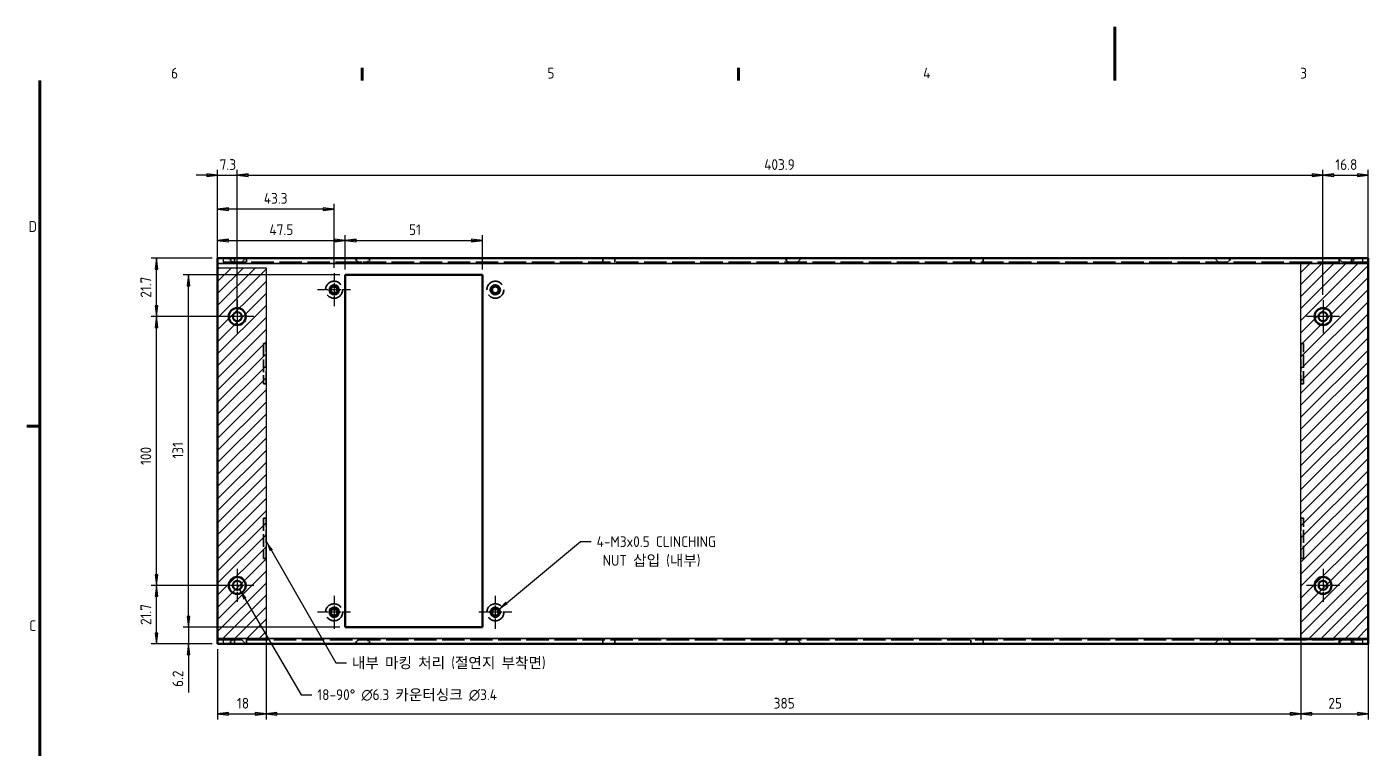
# Model space of a CAD drawing. Header units: millimetres. Extents: x 0 to 840, y 0 to 594.
# Drawn here: x 15.2 to 514.2, y 325.7 to 594 of the extents above; entities that cross this region are included whole.
import ezdxf

# ---------------------------------------------------------------- set-up
doc = ezdxf.new("R2010")
doc.units = ezdxf.units.MM
doc.header["$LTSCALE"] = 2
doc.linetypes.add('CHAIN', pattern=[0.3543, 0.2362, -0.0295, 0.0591, -0.0295])
doc.linetypes.add('DASHED', pattern=[0.2067, 0.1654, -0.0413])
doc.layers.get('0').update_dxf_attribs({"lineweight": 25})
for name, color, linetype, lineweight in [('가려진 것(ISO)', 5, 'DASHED', 35), ('가려진 좁은 것(ISO)', 5, 'DASHED', 25), ('가시적인 것(ISO)', 7, 'Continuous', 50), ('가시적인 좁은 것(ISO)', 1, 'Continuous', 35), ('경계(ISO)', 7, 'Continuous', 70), ('기호(ISO)', 7, 'Continuous', 25), ('스케치 형상(ISO)', 7, 'Continuous', 25), ('중심 표식(ISO)', 1, 'Continuous', 25), ('치수(ISO)', 7, 'Continuous', 25), ('해치(ISO)', 1, 'Continuous', 18)]:
    doc.layers.add(name, color=color, linetype=linetype, lineweight=lineweight)
doc.styles.add('ISO ProportionalPSTEK', font='isocp.shx')
doc.dimstyles.new('PSTEK', dxfattribs={"dimscale": 2, "dimtxt": 2, "dimasz": 2, "dimexe": 1, "dimexo": 1, "dimgap": 1, "dimtad": 1, "dimrnd": 1e-08, "dimdsep": 46, "dimtxsty": 'ISO ProportionalPSTEK', "dimblk": 'Filled-1', "dimcen": 0.09, "dimdle": 10, "dimclrd": 3, "dimclre": 3, "dimclrt": 1, "dimadec": 1, "dimazin": 2, "dimtfac": 1, "dimtmove": 0, "dimatfit": 3, "dimfxl": 0, "dimtolj": 1, "dimlwd": -1, "dimlwe": -1, "dimarcsym": 0})
doc.dimstyles.new('PSTEK$7', dxfattribs={"dimscale": 2, "dimtxt": 2, "dimasz": 2, "dimexe": 1, "dimexo": 1, "dimgap": 1, "dimtad": 1, "dimrnd": 1e-08, "dimdsep": 46, "dimtxsty": 'ISO ProportionalPSTEK', "dimblk": 'Filled-1', "dimcen": 0.09, "dimdle": 10, "dimclrd": 3, "dimclre": 3, "dimclrt": 1, "dimadec": 1, "dimazin": 2, "dimtfac": 1, "dimtmove": 0, "dimatfit": 3, "dimfxl": 0, "dimtolj": 1, "dimlwd": -1, "dimlwe": -1, "dimarcsym": 0})
pattern_1 = [(45, (0, 0), (-2.245064, 2.245064), [])]

# ---------------------------------------------------------------- blocks, each defined once
blk = doc.blocks.new('경계 Default Border')
at = {"layer": '경계(ISO)'}
for p, q in [((70, 287), (70, 289.4)), ((140, 287), (140, 289.4)), ((10, 222.75), (7.6, 222.75))]:
    blk.add_line(p, q, dxfattribs=at)
at = {"layer": '경계(ISO)', "flags": 128}
for points in [[(210, 297), (210, 287)], [(10, 10), (10, 287)]]:
    blk.add_lwpolyline(points, dxfattribs=at)
at = {"layer": '경계(ISO)', "color": 1, "char_height": 2, "attachment_point": 7, "style": 'ISO ProportionalPSTEK'}
for s, insert in [('6', (34.43, 287.38)), ('5', (104.43, 287.38)), ('4', (174.32, 287.4)), ('3', (244.45, 287.38)), ('D', (7.92, 258.86)), ('C', (8.03, 184.61))]:
    blk.add_mtext(s, dxfattribs=dict(at, insert=insert))
blk = doc.blocks.new('Filled-1')
at = {"color": 0}
for p, q in [((0, 0), (-1, 0.125)), ((-1, 0.125), (-1, -0.125)), ((-1, 0), (0, 0)), ((-1, -0.125), (0, 0))]:
    blk.add_line(p, q, dxfattribs=at)
at = {"color": 0, "flags": 128}
blk.add_lwpolyline([(-1, -0.125), (0, 0)], dxfattribs=at)
at = {"color": 0}
blk.add_solid([(-1, -0.125), (0, 0), (-1, 0.125), (-1, -0.125)], dxfattribs=at)
blk = doc.blocks.new('*D14')
at = {"layer": 'Defpoints', "color": 0}
for p in [(63.48, 386.2), (93.48, 386.2), (86.18, 364.5)]:
    blk.add_point(p, dxfattribs=at)
at = {"layer": '치수(ISO)', "color": 3}
for p, q in [((91.48, 386.2), (61.48, 386.2)), ((63.48, 368.5), (63.48, 382.2)), ((84.18, 364.5), (61.48, 364.5))]:
    blk.add_line(p, q, dxfattribs=at)
at = {"layer": '치수(ISO)', "color": 3, "xscale": 4, "yscale": 4, "zscale": 4}
for p, rotation in [((63.48, 386.2), 90), ((63.48, 364.5), 270)]:
    blk.add_blockref('Filled-1', p, dxfattribs=dict(at, rotation=rotation))
at = {"layer": '치수(ISO)', "color": 1, "insert": (57.48, 371.48), "char_height": 4, "attachment_point": 1, "rotation": 90, "style": 'ISO ProportionalPSTEK'}
blk.add_mtext('\\A1;21.7', dxfattribs=at)
blk = doc.blocks.new('*D15')
at = {"layer": 'Defpoints', "color": 0}
for p in [(63.48, 507.9), (86.18, 507.9), (93.48, 486.2)]:
    blk.add_point(p, dxfattribs=at)
at = {"layer": '치수(ISO)', "color": 3}
for p, q in [((84.18, 507.9), (61.48, 507.9)), ((63.48, 490.2), (63.48, 503.9)), ((91.48, 486.2), (61.48, 486.2))]:
    blk.add_line(p, q, dxfattribs=at)
at = {"layer": '치수(ISO)', "color": 3, "xscale": 4, "yscale": 4, "zscale": 4}
for p, rotation in [((63.48, 507.9), 90), ((63.48, 486.2), 270)]:
    blk.add_blockref('Filled-1', p, dxfattribs=dict(at, rotation=rotation))
at = {"layer": '치수(ISO)', "color": 1, "insert": (57.48, 493.22), "char_height": 4, "attachment_point": 1, "rotation": 90, "style": 'ISO ProportionalPSTEK'}
blk.add_mtext('\\A1;21.7', dxfattribs=at)
blk = doc.blocks.new('*D16')
at = {"layer": 'Defpoints', "color": 0}
for p in [(63.48, 486.2), (93.48, 486.2), (93.48, 386.2)]:
    blk.add_point(p, dxfattribs=at)
at = {"layer": '치수(ISO)', "color": 3}
for p, q in [((91.48, 486.2), (61.48, 486.2)), ((63.48, 390.2), (63.48, 482.2)), ((91.48, 386.2), (61.48, 386.2))]:
    blk.add_line(p, q, dxfattribs=at)
at = {"layer": '치수(ISO)', "color": 3, "xscale": 4, "yscale": 4, "zscale": 4}
for p, rotation in [((63.48, 486.2), 90), ((63.48, 386.2), 270)]:
    blk.add_blockref('Filled-1', p, dxfattribs=dict(at, rotation=rotation))
at = {"layer": '치수(ISO)', "color": 1, "insert": (57.48, 431.02), "char_height": 4, "attachment_point": 1, "rotation": 90, "style": 'ISO ProportionalPSTEK'}
blk.add_mtext('\\A1;100', dxfattribs=at)
blk = doc.blocks.new('*D17')
at = {"layer": 'Defpoints', "color": 0}
for p in [(93.48, 538.76), (86.18, 505.9), (93.48, 486.2)]:
    blk.add_point(p, dxfattribs=at)
at = {"layer": '치수(ISO)', "color": 3}
for p, q in [((86.18, 507.9), (86.18, 540.76)), ((93.48, 488.2), (93.48, 540.76)), ((82.18, 538.76), (78.18, 538.76)), ((86.18, 538.76), (93.48, 538.76)), ((97.48, 538.76), (101.48, 538.76))]:
    blk.add_line(p, q, dxfattribs=at)
at = {"layer": '치수(ISO)', "color": 3, "xscale": 4, "yscale": 4, "zscale": 4}
blk.add_blockref('Filled-1', (86.18, 538.76), dxfattribs=at)
at = {"layer": '치수(ISO)', "color": 3, "xscale": 4, "yscale": 4, "zscale": 4, "rotation": 180}
blk.add_blockref('Filled-1', (93.48, 538.76), dxfattribs=at)
at = {"layer": '치수(ISO)', "color": 1, "insert": (86.95, 544.76), "char_height": 4, "attachment_point": 1, "style": 'ISO ProportionalPSTEK'}
blk.add_mtext('\\A1;7.3', dxfattribs=at)
blk = doc.blocks.new('*D18')
at = {"layer": 'Defpoints', "color": 0}
for p in [(497.38, 538.76), (497.38, 492.35), (93.48, 486.2)]:
    blk.add_point(p, dxfattribs=at)
at = {"layer": '치수(ISO)', "color": 3}
for p, q in [((93.48, 488.2), (93.48, 540.76)), ((497.38, 494.35), (497.38, 540.76)), ((97.48, 538.76), (493.38, 538.76))]:
    blk.add_line(p, q, dxfattribs=at)
at = {"layer": '치수(ISO)', "color": 3, "xscale": 4, "yscale": 4, "zscale": 4, "rotation": 180}
blk.add_blockref('Filled-1', (93.48, 538.76), dxfattribs=at)
at = {"layer": '치수(ISO)', "color": 3, "xscale": 4, "yscale": 4, "zscale": 4}
blk.add_blockref('Filled-1', (497.38, 538.76), dxfattribs=at)
at = {"layer": '치수(ISO)', "color": 1, "insert": (289.49, 544.76), "char_height": 4, "attachment_point": 1, "style": 'ISO ProportionalPSTEK'}
blk.add_mtext('\\A1;403.9', dxfattribs=at)
blk = doc.blocks.new('*D19')
at = {"layer": 'Defpoints', "color": 0}
for p in [(514.18, 538.76), (514.18, 505.9), (497.38, 492.35)]:
    blk.add_point(p, dxfattribs=at)
at = {"layer": '치수(ISO)', "color": 3}
for p, q in [((497.38, 494.35), (497.38, 540.76)), ((514.18, 507.9), (514.18, 540.76)), ((501.38, 538.76), (510.18, 538.76))]:
    blk.add_line(p, q, dxfattribs=at)
at = {"layer": '치수(ISO)', "color": 3, "xscale": 4, "yscale": 4, "zscale": 4, "rotation": 180}
blk.add_blockref('Filled-1', (497.38, 538.76), dxfattribs=at)
at = {"layer": '치수(ISO)', "color": 3, "xscale": 4, "yscale": 4, "zscale": 4}
blk.add_blockref('Filled-1', (514.18, 538.76), dxfattribs=at)
at = {"layer": '치수(ISO)', "color": 1, "insert": (501.98, 544.76), "char_height": 4, "attachment_point": 1, "style": 'ISO ProportionalPSTEK'}
blk.add_mtext('\\A1;16.8', dxfattribs=at)
blk = doc.blocks.new('*D30')
at = {"layer": 'Defpoints', "color": 0}
for p in [(104.18, 396.2), (86.18, 364.5), (104.18, 338.38)]:
    blk.add_point(p, dxfattribs=at)
at = {"layer": '치수(ISO)', "color": 3}
for p, q in [((104.18, 394.2), (104.18, 336.38)), ((86.18, 362.5), (86.18, 336.38)), ((90.18, 338.38), (100.18, 338.38))]:
    blk.add_line(p, q, dxfattribs=at)
at = {"layer": '치수(ISO)', "color": 3, "xscale": 4, "yscale": 4, "zscale": 4, "rotation": 180}
blk.add_blockref('Filled-1', (86.18, 338.38), dxfattribs=at)
at = {"layer": '치수(ISO)', "color": 3, "xscale": 4, "yscale": 4, "zscale": 4}
blk.add_blockref('Filled-1', (104.18, 338.38), dxfattribs=at)
at = {"layer": '치수(ISO)', "color": 1, "insert": (93.38, 344.38), "char_height": 4, "attachment_point": 1, "style": 'ISO ProportionalPSTEK'}
blk.add_mtext('\\A1;18', dxfattribs=at)
blk = doc.blocks.new('*D31')
at = {"layer": 'Defpoints', "color": 0}
for p in [(104.18, 396.2), (489.18, 396.2), (489.18, 338.38)]:
    blk.add_point(p, dxfattribs=at)
at = {"layer": '치수(ISO)', "color": 3}
for p, q in [((104.18, 394.2), (104.18, 336.38)), ((489.18, 394.2), (489.18, 336.38)), ((108.18, 338.38), (485.18, 338.38))]:
    blk.add_line(p, q, dxfattribs=at)
at = {"layer": '치수(ISO)', "color": 3, "xscale": 4, "yscale": 4, "zscale": 4, "rotation": 180}
blk.add_blockref('Filled-1', (104.18, 338.38), dxfattribs=at)
at = {"layer": '치수(ISO)', "color": 3, "xscale": 4, "yscale": 4, "zscale": 4}
blk.add_blockref('Filled-1', (489.18, 338.38), dxfattribs=at)
at = {"layer": '치수(ISO)', "color": 1, "insert": (293.02, 344.38), "char_height": 4, "attachment_point": 1, "style": 'ISO ProportionalPSTEK'}
blk.add_mtext('\\A1;385', dxfattribs=at)
blk = doc.blocks.new('*D32')
at = {"layer": 'Defpoints', "color": 0}
for p in [(489.18, 396.2), (514.18, 366.5), (514.18, 338.38)]:
    blk.add_point(p, dxfattribs=at)
at = {"layer": '치수(ISO)', "color": 3}
for p, q in [((489.18, 394.2), (489.18, 336.38)), ((514.18, 364.5), (514.18, 336.38)), ((493.18, 338.38), (510.18, 338.38))]:
    blk.add_line(p, q, dxfattribs=at)
at = {"layer": '치수(ISO)', "color": 3, "xscale": 4, "yscale": 4, "zscale": 4, "rotation": 180}
blk.add_blockref('Filled-1', (489.18, 338.38), dxfattribs=at)
at = {"layer": '치수(ISO)', "color": 3, "xscale": 4, "yscale": 4, "zscale": 4}
blk.add_blockref('Filled-1', (514.18, 338.38), dxfattribs=at)
at = {"layer": '치수(ISO)', "color": 1, "insert": (499.37, 344.38), "char_height": 4, "attachment_point": 1, "style": 'ISO ProportionalPSTEK'}
blk.add_mtext('\\A1;25', dxfattribs=at)
blk = doc.blocks.new('*D36')
at = {"layer": 'Defpoints', "color": 0}
for p in [(184.68, 514.53), (133.68, 501.7), (184.68, 501.7)]:
    blk.add_point(p, dxfattribs=at)
at = {"layer": '치수(ISO)', "color": 3}
for p, q in [((133.68, 503.7), (133.68, 516.53)), ((137.68, 514.53), (180.68, 514.53)), ((184.68, 503.7), (184.68, 516.53))]:
    blk.add_line(p, q, dxfattribs=at)
at = {"layer": '치수(ISO)', "color": 3, "xscale": 4, "yscale": 4, "zscale": 4, "rotation": 180}
blk.add_blockref('Filled-1', (133.68, 514.53), dxfattribs=at)
at = {"layer": '치수(ISO)', "color": 3, "xscale": 4, "yscale": 4, "zscale": 4}
blk.add_blockref('Filled-1', (184.68, 514.53), dxfattribs=at)
at = {"layer": '치수(ISO)', "color": 1, "insert": (157.38, 520.53), "char_height": 4, "attachment_point": 1, "style": 'ISO ProportionalPSTEK'}
blk.add_mtext('\\A1;51', dxfattribs=at)
blk = doc.blocks.new('*D37')
at = {"layer": 'Defpoints', "color": 0}
for p in [(86.18, 526.2), (86.18, 507.9), (129.48, 502.35)]:
    blk.add_point(p, dxfattribs=at)
at = {"layer": '치수(ISO)', "color": 3}
for p, q in [((86.18, 509.9), (86.18, 528.2)), ((125.48, 526.2), (90.18, 526.2)), ((129.48, 504.35), (129.48, 528.2))]:
    blk.add_line(p, q, dxfattribs=at)
at = {"layer": '치수(ISO)', "color": 3, "xscale": 4, "yscale": 4, "zscale": 4, "rotation": 180}
blk.add_blockref('Filled-1', (86.18, 526.2), dxfattribs=at)
at = {"layer": '치수(ISO)', "color": 3, "xscale": 4, "yscale": 4, "zscale": 4}
blk.add_blockref('Filled-1', (129.48, 526.2), dxfattribs=at)
at = {"layer": '치수(ISO)', "color": 1, "insert": (103.35, 532.2), "char_height": 4, "attachment_point": 1, "style": 'ISO ProportionalPSTEK'}
blk.add_mtext('\\A1;43.3', dxfattribs=at)
blk = doc.blocks.new('*D38')
at = {"layer": 'Defpoints', "color": 0}
for p in [(133.68, 514.53), (86.18, 507.9), (133.68, 501.7)]:
    blk.add_point(p, dxfattribs=at)
at = {"layer": '치수(ISO)', "color": 3}
for p, q in [((86.18, 509.9), (86.18, 516.53)), ((90.18, 514.53), (129.68, 514.53)), ((133.68, 503.7), (133.68, 516.53))]:
    blk.add_line(p, q, dxfattribs=at)
at = {"layer": '치수(ISO)', "color": 3, "xscale": 4, "yscale": 4, "zscale": 4, "rotation": 180}
blk.add_blockref('Filled-1', (86.18, 514.53), dxfattribs=at)
at = {"layer": '치수(ISO)', "color": 3, "xscale": 4, "yscale": 4, "zscale": 4}
blk.add_blockref('Filled-1', (133.68, 514.53), dxfattribs=at)
at = {"layer": '치수(ISO)', "color": 1, "insert": (105.45, 520.53), "char_height": 4, "attachment_point": 1, "style": 'ISO ProportionalPSTEK'}
blk.add_mtext('\\A1;47.5', dxfattribs=at)
blk = doc.blocks.new('*D39')
at = {"layer": 'Defpoints', "color": 0}
for p in [(75.38, 501.7), (133.68, 501.7), (133.68, 370.7)]:
    blk.add_point(p, dxfattribs=at)
at = {"layer": '치수(ISO)', "color": 3}
for p, q in [((131.68, 501.7), (73.38, 501.7)), ((75.38, 374.7), (75.38, 497.7)), ((131.68, 370.7), (73.38, 370.7))]:
    blk.add_line(p, q, dxfattribs=at)
at = {"layer": '치수(ISO)', "color": 3, "xscale": 4, "yscale": 4, "zscale": 4}
for p, rotation in [((75.38, 501.7), 90), ((75.38, 370.7), 270)]:
    blk.add_blockref('Filled-1', p, dxfattribs=dict(at, rotation=rotation))
at = {"layer": '치수(ISO)', "color": 1, "insert": (69.38, 433.4), "char_height": 4, "attachment_point": 1, "rotation": 90, "style": 'ISO ProportionalPSTEK'}
blk.add_mtext('\\A1;131', dxfattribs=at)
blk = doc.blocks.new('*D40')
at = {"layer": 'Defpoints', "color": 0}
for p in [(133.68, 370.7), (75.38, 364.5), (86.18, 364.5)]:
    blk.add_point(p, dxfattribs=at)
at = {"layer": '치수(ISO)', "color": 3}
for p, q in [((75.38, 374.7), (75.38, 378.7)), ((131.68, 370.7), (73.38, 370.7)), ((75.38, 370.7), (75.38, 364.5)), ((84.18, 364.5), (73.38, 364.5)), ((75.38, 360.5), (75.38, 346.42))]:
    blk.add_line(p, q, dxfattribs=at)
at = {"layer": '치수(ISO)', "color": 3, "xscale": 4, "yscale": 4, "zscale": 4}
for p, rotation in [((75.38, 370.7), 270), ((75.38, 364.5), 90)]:
    blk.add_blockref('Filled-1', p, dxfattribs=dict(at, rotation=rotation))
at = {"layer": '치수(ISO)', "color": 1, "insert": (69.38, 348.42), "char_height": 4, "attachment_point": 1, "rotation": 90, "style": 'ISO ProportionalPSTEK'}
blk.add_mtext('\\A1;6.2', dxfattribs=at)

msp = doc.modelspace()

# ---------------------------------------------------------------- hatches: boundary and pattern name
at = {"layer": '해치(ISO)'}
h = msp.add_hatch(dxfattribs=at)
h.set_pattern_fill('ANSI31', color=256, scale=25.4, style=0)
h.set_pattern_definition(pattern_1)
h.paths.add_polyline_path([(104.185, 504.399), (104.185, 366.499), (86.185, 366.499), (86.185, 504.399)])
h = msp.add_hatch(dxfattribs=at)
h.set_pattern_fill('ANSI31', color=256, scale=25.4, style=0)
h.set_pattern_definition(pattern_1)
h.paths.add_polyline_path([(514.185, 365.999), (514.185, 505.899), (489.185, 505.899), (489.185, 365.999)])

# ---------------------------------------------------------------- linework, layer by layer
at = {"layer": '가려진 것(ISO)', "ltscale": 25.251631}
for p, q in [((514.185, 506.399), (86.185, 506.399)), ((86.185, 365.999), (514.185, 365.999))]:
    msp.add_line(p, q, dxfattribs=at)
at = {"layer": '가려진 것(ISO)', "ltscale": 1.952795}
for p, q in [((91.785, 506.449), (90.335, 507.899)), ((95.185, 506.449), (96.635, 507.899)), ((138.485, 506.449), (137.035, 507.899)), ((141.885, 506.449), (143.335, 507.899)), ((298.485, 506.449), (297.035, 507.899)), ((301.885, 506.449), (303.335, 507.899)), ((458.485, 506.449), (457.035, 507.899)), ((461.885, 506.449), (463.335, 507.899)), ((504.485, 506.449), (503.035, 507.899)), ((507.885, 506.449), (509.335, 507.899)), ((91.785, 365.949), (90.335, 364.499)), ((95.185, 365.949), (96.635, 364.499)), ((138.485, 365.949), (137.035, 364.499)), ((141.885, 365.949), (143.335, 364.499)), ((298.485, 365.949), (297.035, 364.499)), ((301.885, 365.949), (303.335, 364.499)), ((458.485, 365.949), (457.035, 364.499)), ((461.885, 365.949), (463.335, 364.499)), ((504.485, 365.949), (503.035, 364.499)), ((507.885, 365.949), (509.335, 364.499))]:
    msp.add_line(p, q, dxfattribs=at)
at = {"layer": '가려진 것(ISO)', "ltscale": 5.086114}
for p, q in [((95.185, 506.449), (91.785, 506.449)), ((141.885, 506.449), (138.485, 506.449)), ((301.885, 506.449), (298.485, 506.449)), ((461.885, 506.449), (458.485, 506.449)), ((507.885, 506.449), (504.485, 506.449)), ((95.185, 365.949), (91.785, 365.949)), ((141.885, 365.949), (138.485, 365.949)), ((301.885, 365.949), (298.485, 365.949)), ((461.885, 365.949), (458.485, 365.949)), ((507.885, 365.949), (504.485, 365.949))]:
    msp.add_line(p, q, dxfattribs=at)
at = {"layer": '가려진 것(ISO)', "ltscale": 0.047517}
for p, q in [((91.785, 506.399), (91.785, 506.449)), ((95.185, 506.399), (95.185, 506.449)), ((138.485, 506.399), (138.485, 506.449)), ((141.885, 506.399), (141.885, 506.449)), ((298.485, 506.399), (298.485, 506.449)), ((301.885, 506.399), (301.885, 506.449)), ((458.485, 506.399), (458.485, 506.449)), ((461.885, 506.399), (461.885, 506.449)), ((504.485, 506.399), (504.485, 506.449)), ((507.885, 506.399), (507.885, 506.449)), ((91.785, 365.949), (91.785, 365.999)), ((95.185, 365.949), (95.185, 365.999)), ((138.485, 365.949), (138.485, 365.999)), ((141.885, 365.949), (141.885, 365.999)), ((298.485, 365.949), (298.485, 365.999)), ((301.885, 365.949), (301.885, 365.999)), ((458.485, 365.949), (458.485, 365.999)), ((461.885, 365.949), (461.885, 365.999)), ((504.485, 365.949), (504.485, 365.999)), ((507.885, 365.949), (507.885, 365.999))]:
    msp.add_line(p, q, dxfattribs=at)
at = {"layer": '가려진 것(ISO)', "ltscale": 1.428422}
for p, q in [((92.435, 506.399), (92.435, 507.899)), ((96.935, 506.399), (96.935, 507.899)), ((229.435, 506.399), (229.435, 507.899)), ((233.935, 506.399), (233.935, 507.899)), ((366.435, 506.399), (366.435, 507.899)), ((370.935, 506.399), (370.935, 507.899)), ((503.435, 506.399), (503.435, 507.899)), ((507.935, 506.399), (507.935, 507.899)), ((92.435, 364.499), (92.435, 365.999)), ((96.935, 364.499), (96.935, 365.999)), ((229.435, 364.499), (229.435, 365.999)), ((233.935, 364.499), (233.935, 365.999)), ((366.435, 364.499), (366.435, 365.999)), ((370.935, 364.499), (370.935, 365.999)), ((503.435, 364.499), (503.435, 365.999)), ((507.935, 364.499), (507.935, 365.999))]:
    msp.add_line(p, q, dxfattribs=at)
at = {"layer": '가려진 것(ISO)', "ltscale": 14.285125}
for p, q in [((103.185, 476.199), (103.185, 461.199)), ((104.185, 461.199), (104.185, 476.199)), ((489.185, 476.199), (489.185, 461.199)), ((490.185, 461.199), (490.185, 476.199)), ((103.185, 411.199), (103.185, 396.199)), ((104.185, 396.199), (104.185, 411.199)), ((489.185, 411.199), (489.185, 396.199)), ((490.185, 396.199), (490.185, 411.199))]:
    msp.add_line(p, q, dxfattribs=at)
at = {"layer": '가려진 것(ISO)', "ltscale": 0.952248}
for p, q in [((104.185, 476.199), (103.185, 476.199)), ((490.185, 476.199), (489.185, 476.199)), ((103.185, 461.199), (104.185, 461.199)), ((489.185, 461.199), (490.185, 461.199)), ((104.185, 411.199), (103.185, 411.199)), ((490.185, 411.199), (489.185, 411.199)), ((103.185, 396.199), (104.185, 396.199)), ((489.185, 396.199), (490.185, 396.199))]:
    msp.add_line(p, q, dxfattribs=at)
at = {"layer": '가려진 것(ISO)', "ltscale": 23.938116}
for centre in [(129.485, 496.199), (189.485, 496.199), (129.485, 376.199), (189.485, 376.199)]:
    msp.add_circle(centre, 3.15, dxfattribs=at)
at = {"layer": '가려진 좁은 것(ISO)', "ltscale": 1.428422}
for p, q in [((88.185, 507.899), (88.185, 506.399)), ((512.185, 506.399), (512.185, 507.899)), ((88.185, 365.999), (88.185, 364.499)), ((512.185, 364.499), (512.185, 365.999))]:
    msp.add_line(p, q, dxfattribs=at)
at = {"layer": '가시적인 것(ISO)'}
for p, q in [((86.185, 507.899), (514.185, 507.899)), ((86.185, 507.899), (86.185, 505.899)), ((86.185, 505.899), (86.185, 366.499)), ((514.185, 505.899), (514.185, 507.899)), ((514.185, 366.499), (514.185, 505.899)), ((133.685, 501.699), (184.685, 501.699)), ((133.685, 370.699), (133.685, 501.699)), ((184.685, 501.699), (184.685, 370.699)), ((184.685, 370.699), (133.685, 370.699)), ((86.185, 366.499), (86.185, 364.499)), ((514.185, 364.499), (86.185, 364.499)), ((514.185, 364.499), (514.185, 366.499))]:
    msp.add_line(p, q, dxfattribs=at)
for centre, radius in [((129.485, 496.199), 1.75), ((129.485, 496.199), 1.23), ((189.485, 496.199), 1.75), ((189.485, 496.199), 1.23), ((93.485, 486.199), 3.15), ((497.385, 486.199), 3.15), ((93.485, 486.199), 1.7), ((497.385, 486.199), 1.7), ((93.485, 386.199), 3.15), ((497.385, 386.199), 3.15), ((93.485, 386.199), 1.7), ((497.385, 386.199), 1.7), ((129.485, 376.199), 1.75), ((129.485, 376.199), 1.23), ((189.485, 376.199), 1.75), ((189.485, 376.199), 1.23)]:
    msp.add_circle(centre, radius, dxfattribs=at)
at = {"layer": '가시적인 좁은 것(ISO)'}
for p, q in [((514.185, 505.899), (86.185, 505.899)), ((86.185, 366.499), (514.185, 366.499))]:
    msp.add_line(p, q, dxfattribs=at)
for centre in [(129.485, 496.199), (189.485, 496.199), (129.485, 376.199), (189.485, 376.199)]:
    msp.add_arc(centre, 1.5, 280, 190, dxfattribs=at)
at = {"layer": '스케치 형상(ISO)'}
for p, q in [((86.185, 504.399), (104.185, 504.399)), ((86.185, 366.499), (86.185, 504.399)), ((104.185, 504.399), (104.185, 366.499)), ((489.185, 505.899), (514.185, 505.899)), ((489.185, 365.999), (489.185, 505.899)), ((514.185, 505.899), (514.185, 365.999)), ((104.185, 366.499), (86.185, 366.499)), ((514.185, 365.999), (489.185, 365.999))]:
    msp.add_line(p, q, dxfattribs=at)
at = {"layer": '중심 표식(ISO)', "linetype": 'CHAIN', "ltscale": 6.833826}
for p, q in [((129.485, 502.349), (129.485, 490.049)), ((135.635, 496.199), (123.335, 496.199)), ((93.485, 492.349), (93.485, 480.049)), ((497.385, 492.349), (497.385, 480.049)), ((99.635, 486.199), (87.335, 486.199)), ((503.535, 486.199), (491.235, 486.199)), ((93.485, 392.349), (93.485, 380.049)), ((497.385, 392.349), (497.385, 380.049)), ((99.635, 386.199), (87.335, 386.199)), ((503.535, 386.199), (491.235, 386.199)), ((129.485, 382.349), (129.485, 370.049)), ((189.485, 382.349), (189.485, 370.049)), ((135.635, 376.199), (123.335, 376.199)), ((195.635, 376.199), (183.335, 376.199))]:
    msp.add_line(p, q, dxfattribs=at)

# ---------------------------------------------------------------- block references
at = {"xscale": 2, "yscale": 2, "zscale": 2}
msp.add_blockref('경계 Default Border', (0, 0), dxfattribs=at)

# ---------------------------------------------------------------- texts
at = {"layer": '기호(ISO)', "color": 1, "char_height": 4, "attachment_point": 1, "style": 'ISO ProportionalPSTEK'}
for s, insert, width, line_spacing_factor in [('{4-M3x0.5 CLINCHING\\P NUT 삽입 (내부)}', (227.147, 404.509), 52.98227, 1.05), ('{18-90° \\fAIGDT|b0|i0;\\H4.0000;n\\fisocp|b0|i0;\\H4.0000;6.3 카운터싱크 \\fAIGDT|b0|i0;\\H4.0000;n\\fisocp|b0|i0;\\H4.0000;3.4}', (123.258, 347.555), 78.85204, 0.35)]:
    msp.add_mtext(s, dxfattribs=dict(at, insert=insert, width=width, line_spacing_factor=line_spacing_factor))
at = {"layer": '기호(ISO)', "color": 1, "insert": (136.118, 359.435), "char_height": 4, "width": 84.75804, "attachment_point": 1, "style": 'ISO ProportionalPSTEK'}
msp.add_mtext('{\\fISOCP|b0|i0;\\H4.0000;내부 마킹 처리 (절연지 부착면)}', dxfattribs=at)

# ---------------------------------------------------------------- dimensions: what is measured, and where the dimension line sits
at = {"layer": '치수(ISO)', "color": 3}
for base, p1, p2, angle, override, picture, middle in [((93.485, 538.761), (86.185, 505.899), (93.485, 486.199), 180, {"dimdec": 2, "dimblk2": 'Filled-1', "dimsah": 1, "dimtp": 0, "dimtm": 0, "dimtdec": 2, "dimtofl": 1, "dimatfit": 1}, '*D17', (89.835, 538.761)), ((497.385, 538.761), (93.485, 486.199), (497.385, 492.349), 180, {"dimdec": 2, "dimblk1": 'Filled-1', "dimblk2": 'Filled-1', "dimsah": 1, "dimtp": 0, "dimtm": 0, "dimtdec": 2, "dimtofl": 0, "dimatfit": 1}, '*D18', (295.435, 538.761)), ((514.185, 538.761), (497.385, 492.349), (514.185, 505.899), 180, {"dimdec": 2, "dimblk1": 'Filled-1', "dimsah": 1, "dimtp": 0, "dimtm": 0, "dimtdec": 2, "dimtofl": 0, "dimatfit": 1}, '*D19', (505.785, 538.761)), ((86.185, 526.199), (129.485, 502.349), (86.185, 507.899), 180, {"dimdec": 2, "dimtp": 0, "dimtm": 0, "dimtdec": 2, "dimtofl": 0, "dimatfit": 1}, '*D37', (107.835, 526.199)), ((184.685, 514.529), (133.685, 501.699), (184.685, 501.699), 180, {"dimdec": 2, "dimtp": 0, "dimtm": 0, "dimtdec": 2, "dimtofl": 0, "dimatfit": 1}, '*D36', (159.185, 514.529)), ((63.485, 507.899), (93.485, 486.199), (86.185, 507.899), 90, {"dimdec": 2, "dimblk1": 'Filled-1', "dimsah": 1, "dimtp": 0, "dimtm": 0, "dimtdec": 2, "dimtofl": 0, "dimatfit": 1}, '*D15', (63.485, 497.069)), ((75.38, 501.699), (133.685, 370.699), (133.685, 501.699), 90, {"dimdec": 2, "dimtp": 0, "dimtm": 0, "dimtdec": 2, "dimtofl": 0, "dimatfit": 1}, '*D39', (75.38, 436.199)), ((63.485, 486.199), (93.485, 386.199), (93.485, 486.199), 90, {"dimdec": 2, "dimblk1": 'Filled-1', "dimblk2": 'Filled-1', "dimsah": 1, "dimtp": 0, "dimtm": 0, "dimtdec": 2, "dimtofl": 0, "dimatfit": 1}, '*D16', (63.485, 434.219)), ((104.185, 338.379), (86.185, 364.499), (104.185, 396.199), 180, {"dimdec": 2, "dimblk2": 'Filled-1', "dimsah": 1, "dimtp": 0, "dimtm": 0, "dimtdec": 2, "dimtofl": 0, "dimatfit": 1}, '*D30', (95.185, 338.379)), ((489.185, 338.379), (104.185, 396.199), (489.185, 396.199), 180, {"dimdec": 2, "dimblk1": 'Filled-1', "dimblk2": 'Filled-1', "dimsah": 1, "dimtp": 0, "dimtm": 0, "dimtdec": 2, "dimtofl": 0, "dimatfit": 1}, '*D31', (296.705, 338.379)), ((514.185, 338.379), (489.185, 396.199), (514.185, 366.499), 180, {"dimdec": 2, "dimblk1": 'Filled-1', "dimsah": 1, "dimtp": 0, "dimtm": 0, "dimtdec": 2, "dimtofl": 0, "dimatfit": 1}, '*D32', (501.705, 338.379)), ((63.485, 386.199), (86.185, 364.499), (93.485, 386.199), 90, {"dimdec": 2, "dimblk2": 'Filled-1', "dimsah": 1, "dimtp": 0, "dimtm": 0, "dimtdec": 2, "dimtofl": 0, "dimatfit": 1}, '*D14', (63.485, 375.329)), ((75.38, 364.499), (133.685, 370.699), (86.185, 364.499), 90, {"dimdec": 2, "dimtp": 0, "dimtm": 0, "dimtdec": 2, "dimtofl": 1, "dimatfit": 1}, '*D40', (75.38, 351.46))]:
    dim = msp.add_linear_dim(base=base, p1=p1, p2=p2, angle=angle, dimstyle='PSTEK', override=override, dxfattribs=at)
    dim.commit()
    dim.dimension.update_dxf_attribs({"geometry": picture, "text_midpoint": middle, "dimtype": 160})
dim = msp.add_linear_dim(base=(133.685, 514.529), p1=(86.185, 507.899), p2=(133.685, 501.699), dimstyle='PSTEK', override={"dimdec": 2, "dimtp": 0, "dimtm": 0, "dimtdec": 2, "dimtofl": 0, "dimatfit": 1}, dxfattribs=at)
dim.commit()
dim.dimension.update_dxf_attribs({"geometry": '*D38', "text_midpoint": (109.935, 514.529), "dimtype": 160})

# ---------------------------------------------------------------- leaders
at = {"layer": '기호(ISO)', "color": 3, "annotation_type": 0, "has_hookline": 1, "hookline_direction": 0}
for points, text_width in [([(104.185, 402.679), (130.118, 357.435), (134.118, 357.435)], 74.755), ([(190.625, 377.174), (221.147, 402.509), (225.147, 402.509)], 46), ([(94.335, 384.727), (117.258, 345.555), (121.258, 345.555)], 71.54)]:
    msp.add_leader(points, dimstyle='PSTEK$7', override={"dimtad": 0}, dxfattribs=dict(at, text_width=text_width))

doc.saveas('drawing.dxf')
